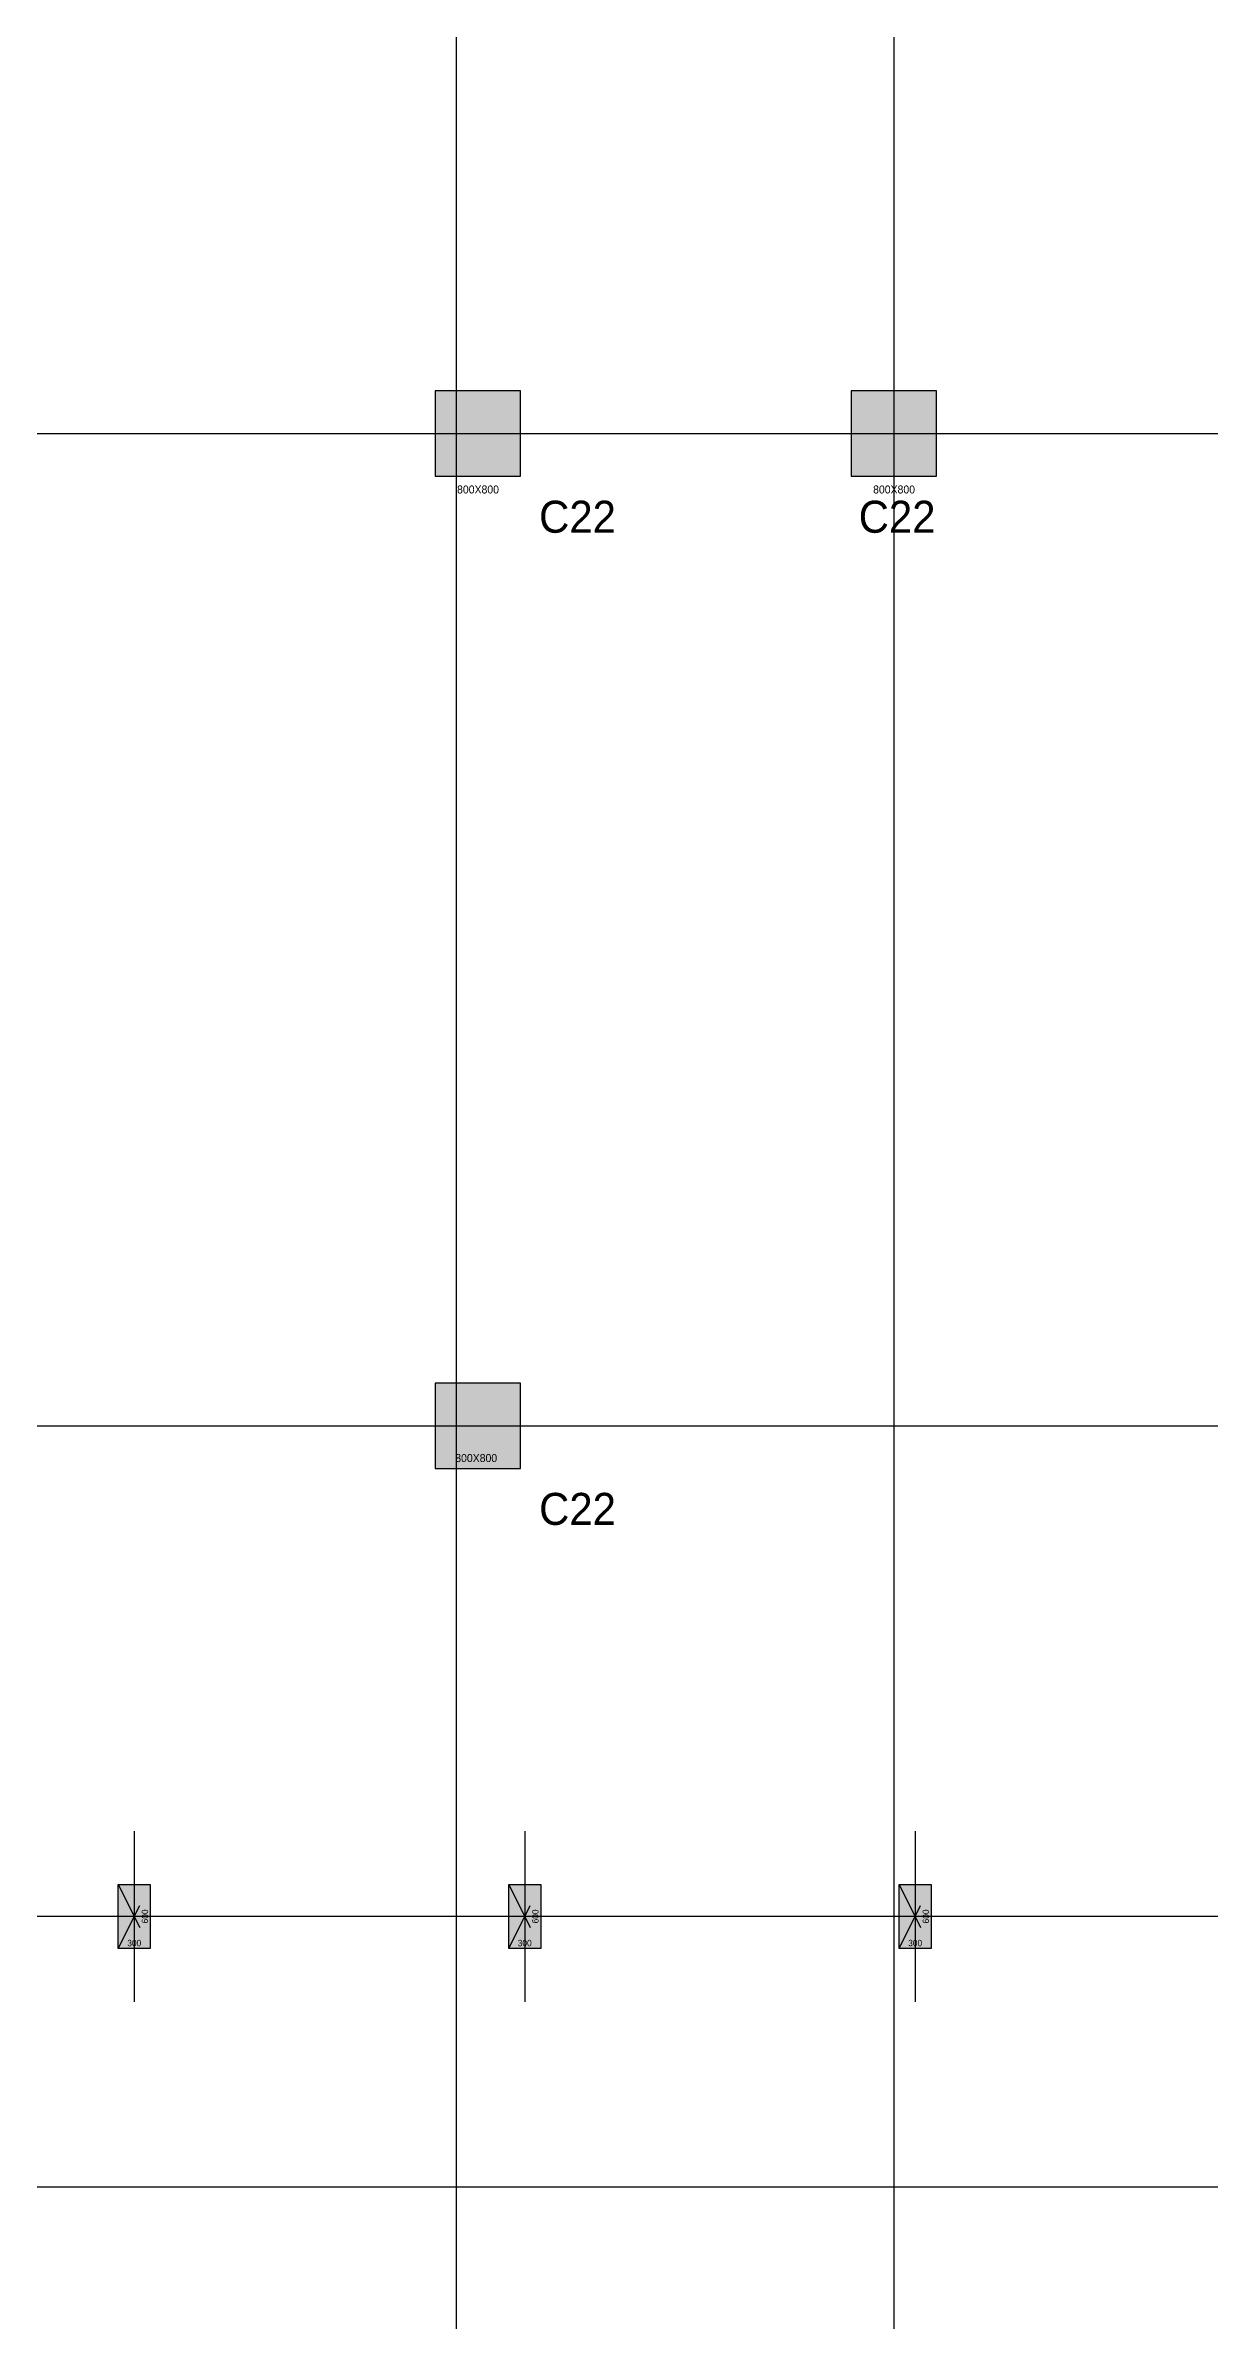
# Model space of a CAD drawing. Header units: millimetres. Extents: x -1318 to 252300, y 0 to 178200.
# Drawn here: x 163302 to 174213, y 25517 to 46842 of the extents above; entities that cross this region are included whole.
import ezdxf

# ---------------------------------------------------------------- set-up
doc = ezdxf.new("R2010")
doc.units = ezdxf.units.MM
doc.header["$LTSCALE"] = 300
doc.header["$PDSIZE"] = -1
doc.linetypes.add('HID', pattern=[2.3, 1.5, -0.8])
for name, color, linetype in [('A-CEN', 1, 'Continuous'), ('A-CEN_axis', 12, 'Continuous'), ('A-COLUMN', 2, 'Continuous'), ('A-DIM', 7, 'Continuous'), ('구조SOLID', 253, 'Continuous')]:
    doc.layers.add(name, color=color, linetype=linetype)
for name, color, linetype, plot in [('AS-HIDLINE', 205, 'Continuous', False), ('NOPLOT', 191, 'Continuous', False), ('기둥부호', 171, 'Continuous', False)]:
    doc.layers.add(name, color=color, linetype=linetype, plot=plot)
doc.styles.add('Gdim', font='Dotum.ttf')
doc.dimstyles.new('G-Xdim', dxfattribs={"dimscale": 30, "dimtxt": 2, "dimasz": 1, "dimexe": 1.2, "dimexo": 1.2, "dimgap": 0, "dimtad": 1, "dimdec": 1, "dimdsep": 46, "dimlunit": 6, "dimtxsty": 'Gdim', "dimcen": 1, "dimse1": 1, "dimse2": 1, "dimsd1": 1, "dimsd2": 1, "dimclrd": 1, "dimclre": 1, "dimclrt": 256, "dimadec": 0, "dimazin": 0, "dimtfac": 1, "dimtdec": 1, "dimtix": 1, "dimtmove": 2, "dimatfit": 1, "dimfxl": 0, "dimtolj": 1, "dimlwd": -1, "dimlwe": -1, "dimarcsym": 0})

# ---------------------------------------------------------------- blocks, each defined once
blk = doc.blocks.new('grid-noplot-update')
at = {"layer": 'A-CEN_axis'}
for p, q in [((116800, -123905), (116800, 4895)), ((120900, -42815.4), (120900, -123905)), ((91124.9, -105400), (149346.4, -105400)), ((91124.9, -114700), (149346.4, -114700)), ((149346.4, -119300), (91124.9, -119300))]:
    blk.add_line(p, q, dxfattribs=at)
blk = doc.blocks.new('C21')
at = {"layer": 'A-COLUMN'}
blk.add_lwpolyline([(-400, -400), (400, -400), (400, 400), (-400, 400)], close=True, dxfattribs=at)
at = {"layer": 'NOPLOT', "style": 'Gdim'}
blk.add_text('800X800', height=75, dxfattribs=at).set_placement((-211, -341))
blk = doc.blocks.new('C22')
at = {"layer": 'A-COLUMN'}
blk.add_lwpolyline([(-400, -400), (400, -400), (400, 400), (-400, 400)], close=True, dxfattribs=at)
at = {"layer": 'NOPLOT', "style": 'Gdim'}
blk.add_text('800X800', height=75, dxfattribs=at).set_placement((-194, -562))
blk = doc.blocks.new('C30')
at = {"layer": 'A-COLUMN', "elevation": 0}
blk.add_lwpolyline([(350, 50), (50, 50), (50, 650), (350, 650)], close=True, dxfattribs=at)
blk = doc.blocks.new('*D107')
at = {"layer": 'Defpoints', "color": 0, "linetype": 'Continuous', "transparency": 16777216}
for p in [(-820, -600), (-520, -580), (-520, -600)]:
    blk.add_point(p, dxfattribs=at)
at = {"layer": 'AS-HIDLINE', "linetype": 'Continuous', "transparency": 16777216, "insert": (-670, -550), "char_height": 60, "attachment_point": 5, "style": 'Gdim'}
blk.add_mtext('\\A1;300', dxfattribs=at)
blk = doc.blocks.new('*D108')
at = {"layer": 'Defpoints', "color": 0, "linetype": 'Continuous', "transparency": 16777216}
for p in [(-520, 0), (-540, 0), (-520, -600)]:
    blk.add_point(p, dxfattribs=at)
at = {"layer": 'AS-HIDLINE', "linetype": 'Continuous', "transparency": 16777216, "insert": (-570, -300), "char_height": 60, "attachment_point": 5, "rotation": 90, "style": 'Gdim'}
blk.add_mtext('\\A1;600', dxfattribs=at)
blk = doc.blocks.new('*U109')
at = {"layer": 'AS-HIDLINE', "linetype": 'HID'}
for p, q in [((-820.09, -600), (-520.09, 0)), ((-820.09, 0), (-520.09, -600))]:
    blk.add_line(p, q, dxfattribs=at)
blk.add_lwpolyline([(-820.09, -600), (-820.09, 0), (-520.09, 0), (-520.09, -600)], close=True, dxfattribs=at)
at = {"layer": 'AS-HIDLINE', "linetype": 'Continuous'}
dim = blk.add_linear_dim(base=(-539.96, 0), p1=(-520.09, -600), p2=(-520.09, 0), angle=90, dimstyle='G-Xdim', override={"dimtxsty": 'Gdim'}, dxfattribs=at)
dim.commit()
dim.dimension.update_dxf_attribs({"geometry": '*D108', "text_midpoint": (-570.01, -300)})
dim = blk.add_linear_dim(base=(-520.09, -580.06), p1=(-820.09, -600), p2=(-520.09, -600), dimstyle='G-Xdim', override={"dimtxsty": 'Gdim'}, dxfattribs=at)
dim.commit()
dim.dimension.update_dxf_attribs({"geometry": '*D107', "text_midpoint": (-670.09, -550.02)})

msp = doc.modelspace()

# ---------------------------------------------------------------- hatches: boundary and pattern name
at = {"layer": '구조SOLID', "transparency": 33554687}
h = msp.add_hatch(color=256, dxfattribs=at)
h.dxf.hatch_style = 1
h.paths.add_polyline_path([(145954, 62105), (145154, 62105), (145154, 61305), (145954, 61305)])
h.paths.add_polyline_path([(156754, 62105), (155954, 62105), (155954, 61305), (156754, 61305)])
h.paths.add_polyline_path([(167754, 62105), (166954, 62105), (166954, 61305), (167754, 61305)])
h.paths.add_polyline_path([(171654, 62105), (170854, 62105), (170854, 61305), (171654, 61305)])
h.paths.add_polyline_path([(177254, 62005), (176654, 62005), (176654, 61405), (177254, 61405)])
h.paths.add_polyline_path([(145954, 52905), (145154, 52905), (145154, 52105), (145954, 52105)])
h.paths.add_polyline_path([(145454, 52105), (145154, 52105), (145154, 48805), (145639, 48805), (145639, 49105), (145454, 49105)])
h.paths.add_polyline_path([(151854, 52405), (145954, 52405), (145954, 52105), (151554, 52105), (151554, 49105), (146769, 49105), (146769, 48805), (151854, 48805)])
h.paths.add_polyline_path([(156754, 52905), (155954, 52905), (155954, 52105), (156754, 52105)])
h.paths.add_polyline_path([(167754, 52905), (166954, 52905), (166954, 52105), (167754, 52105)])
h.paths.add_polyline_path([(171654, 52905), (170854, 52905), (170854, 52105), (171654, 52105)])
h.paths.add_polyline_path([(177254, 52805), (176654, 52805), (176654, 52205), (177254, 52205)])
h.paths.add_polyline_path([(145954, 43605), (145154, 43605), (145154, 42805), (145954, 42805)])
h.paths.add_polyline_path([(156754, 43605), (155954, 43605), (155954, 42805), (156754, 42805)])
h.paths.add_polyline_path([(167754, 43605), (166954, 43605), (166954, 42805), (167754, 42805)])
h.paths.add_polyline_path([(171654, 43605), (170854, 43605), (170854, 42805), (171654, 42805)])
h.paths.add_polyline_path([(177254, 43505), (176654, 43505), (176654, 42905), (177254, 42905)])
h.paths.add_polyline_path([(145154, 34305), (144604, 34305), (144604, 34505), (144404, 34505), (144404, 34105), (145154, 34105)])
h.paths.add_polyline_path([(145954, 34305), (145154, 34305), (145154, 33505), (145954, 33505)])
h.paths.add_polyline_path([(145954, 33505), (145754, 33505), (145754, 32105), (146154, 32105), (146154, 32305), (145954, 32305)])
h.paths.add_polyline_path([(145754, 29605), (145154, 29605), (145154, 29005), (145754, 29005)])
h.paths.add_polyline_path([(149644, 29605), (149344, 29605), (149344, 29005), (149644, 29005)])
h.paths.add_polyline_path([(153304, 29605), (153004, 29605), (153004, 29005), (153304, 29005)])
h.paths.add_polyline_path([(156754, 34305), (155954, 34305), (155954, 33505), (156754, 33505)])
h.paths.add_polyline_path([(156964, 29605), (156664, 29605), (156664, 29005), (156964, 29005)])
h.paths.add_polyline_path([(160624, 29605), (160324, 29605), (160324, 29005), (160624, 29005)])
h.paths.add_polyline_path([(164284, 29605), (163984, 29605), (163984, 29005), (164284, 29005)])
h.paths.add_polyline_path([(167944, 29605), (167644, 29605), (167644, 29005), (167944, 29005)])
h.paths.add_polyline_path([(167754, 34305), (166954, 34305), (166954, 33505), (167754, 33505)])
h.paths.add_polyline_path([(171604, 29605), (171304, 29605), (171304, 29005), (171604, 29005)])
h.paths.add_polyline_path([(175264, 29605), (174964, 29605), (174964, 29005), (175264, 29005)])
h.paths.add_polyline_path([(177354, 34305), (176554, 34305), (176554, 33505), (177354, 33505)])
h.paths.add_polyline_path([(179052, 36560), (178902, 36300), (179855, 35750), (180005, 36010)])
h.paths.add_polyline_path([(179052, 34230), (178902, 33970), (179855, 33420), (180005, 33680)])
h.paths.add_polyline_path([(179052, 31900), (178902, 31640), (179855, 31090), (180005, 31350)])
h.paths.add_polyline_path([(179754, 29605), (179154, 29605), (179154, 29005), (179754, 29005)])
h.paths.add_polyline_path([(180005, 43000), (179052, 43550), (178902, 43290), (179855, 42740)])
h.paths.add_polyline_path([(179052, 45880), (178902, 45620), (179855, 45070), (180005, 45330)])
h.paths.add_polyline_path([(179052, 48210), (178902, 47950), (179855, 47400), (180005, 47660)])
h.paths.add_polyline_path([(179052, 50540), (178902, 50280), (179855, 49730), (180005, 49990)])
h.paths.add_polyline_path([(179052, 52870), (178902, 52610), (179855, 52060), (180005, 52320)])
h.paths.add_polyline_path([(179052, 55200), (178902, 54940), (179855, 54390), (180005, 54650)])
h.paths.add_polyline_path([(179052, 57530), (178902, 57270), (179855, 56720), (180005, 56980)])
h.paths.add_polyline_path([(179052, 59860), (178902, 59600), (179855, 59050), (180005, 59310)])
h.paths.add_polyline_path([(179052, 62190), (178902, 61930), (179855, 61380), (180005, 61640)])
h.paths.add_polyline_path([(179052, 64520), (178902, 64260), (179855, 63710), (180005, 63970)])
h.paths.add_polyline_path([(179052, 66850), (178902, 66590), (179855, 66040), (180005, 66300)])
h.paths.add_polyline_path([(179052, 69180), (178902, 68920), (179855, 68370), (180005, 68630)])
h.paths.add_polyline_path([(179052, 71510), (178902, 71250), (179855, 70700), (180005, 70960)])
h.paths.add_polyline_path([(179052, 73840), (178902, 73580), (179855, 73030), (180005, 73290)])
h.paths.add_polyline_path([(179052, 76170), (178902, 75910), (179855, 75360), (180005, 75620)])
h.paths.add_polyline_path([(179052, 78500), (178902, 78240), (179855, 77690), (180005, 77950)])
h.paths.add_polyline_path([(179052, 80830), (178902, 80570), (179855, 80020), (180005, 80280)])
h.paths.add_polyline_path([(179052, 83160), (178902, 82900), (179855, 82350), (180005, 82610)])
h.paths.add_polyline_path([(179052, 85490), (178902, 85230), (179855, 84680), (180005, 84940)])
h.paths.add_polyline_path([(179052, 87820), (178902, 87560), (179855, 87010), (180005, 87270)])
h.paths.add_polyline_path([(179754, 90105), (179154, 90105), (179154, 89505), (179754, 89505)])

# ---------------------------------------------------------------- linework, layer by layer
at = {"layer": 'A-CEN'}
for p, q in [((164134, 30105), (164134, 28505)), ((167794, 30105), (167794, 28505)), ((171454, 30105), (171454, 28505))]:
    msp.add_line(p, q, dxfattribs=at)
at = {"layer": 'NOPLOT', "elevation": 0}
msp.add_lwpolyline([(141478, 26770), (183257, 26770), (183257, 81360), (141478, 81360)], close=True, dxfattribs=at)

# ---------------------------------------------------------------- block references
at = {"layer": 'A-COLUMN'}
for name, p in [('C22', (167354, 43205)), ('C22', (171254, 43205)), ('C21', (167354, 33905)), ('C30', (163934, 28955)), ('C30', (167594, 28955)), ('C30', (171254, 28955))]:
    msp.add_blockref(name, p, dxfattribs=at)
at = {"layer": 'A-DIM'}
msp.add_blockref('grid-noplot-update', (50354, 148605), dxfattribs=at)
at = {"layer": 'AS-HIDLINE', "linetype": 'Continuous'}
for p in [(164804, 29605), (168464, 29605), (172124, 29605)]:
    msp.add_blockref('*U109', p, dxfattribs=at)

# ---------------------------------------------------------------- texts
at = {"layer": '기둥부호', "linetype": 'ByBlock', "style": 'Gdim'}
for p in [(167929, 42275), (170925, 42275)]:
    msp.add_text('C22', height=300, dxfattribs=at).set_placement(p)
at = {"layer": '기둥부호', "color": 1, "linetype": 'ByBlock', "style": 'Gdim'}
msp.add_text('C22', height=300, dxfattribs=at).set_placement((167929, 32975))

doc.saveas('drawing.dxf')
